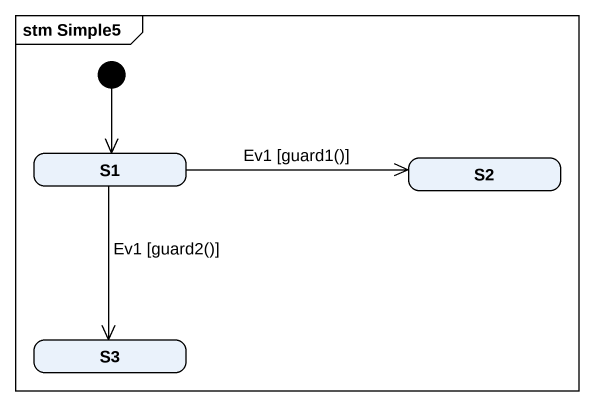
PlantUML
@startuml
mainframe stm Simple5
hide empty description
state S1
state S2
state S3
[*] --> S1
S1 -right-> S2 : Ev1 [guard1()]
S1 --> S3 : Ev1 [guard2()]
@enduml
